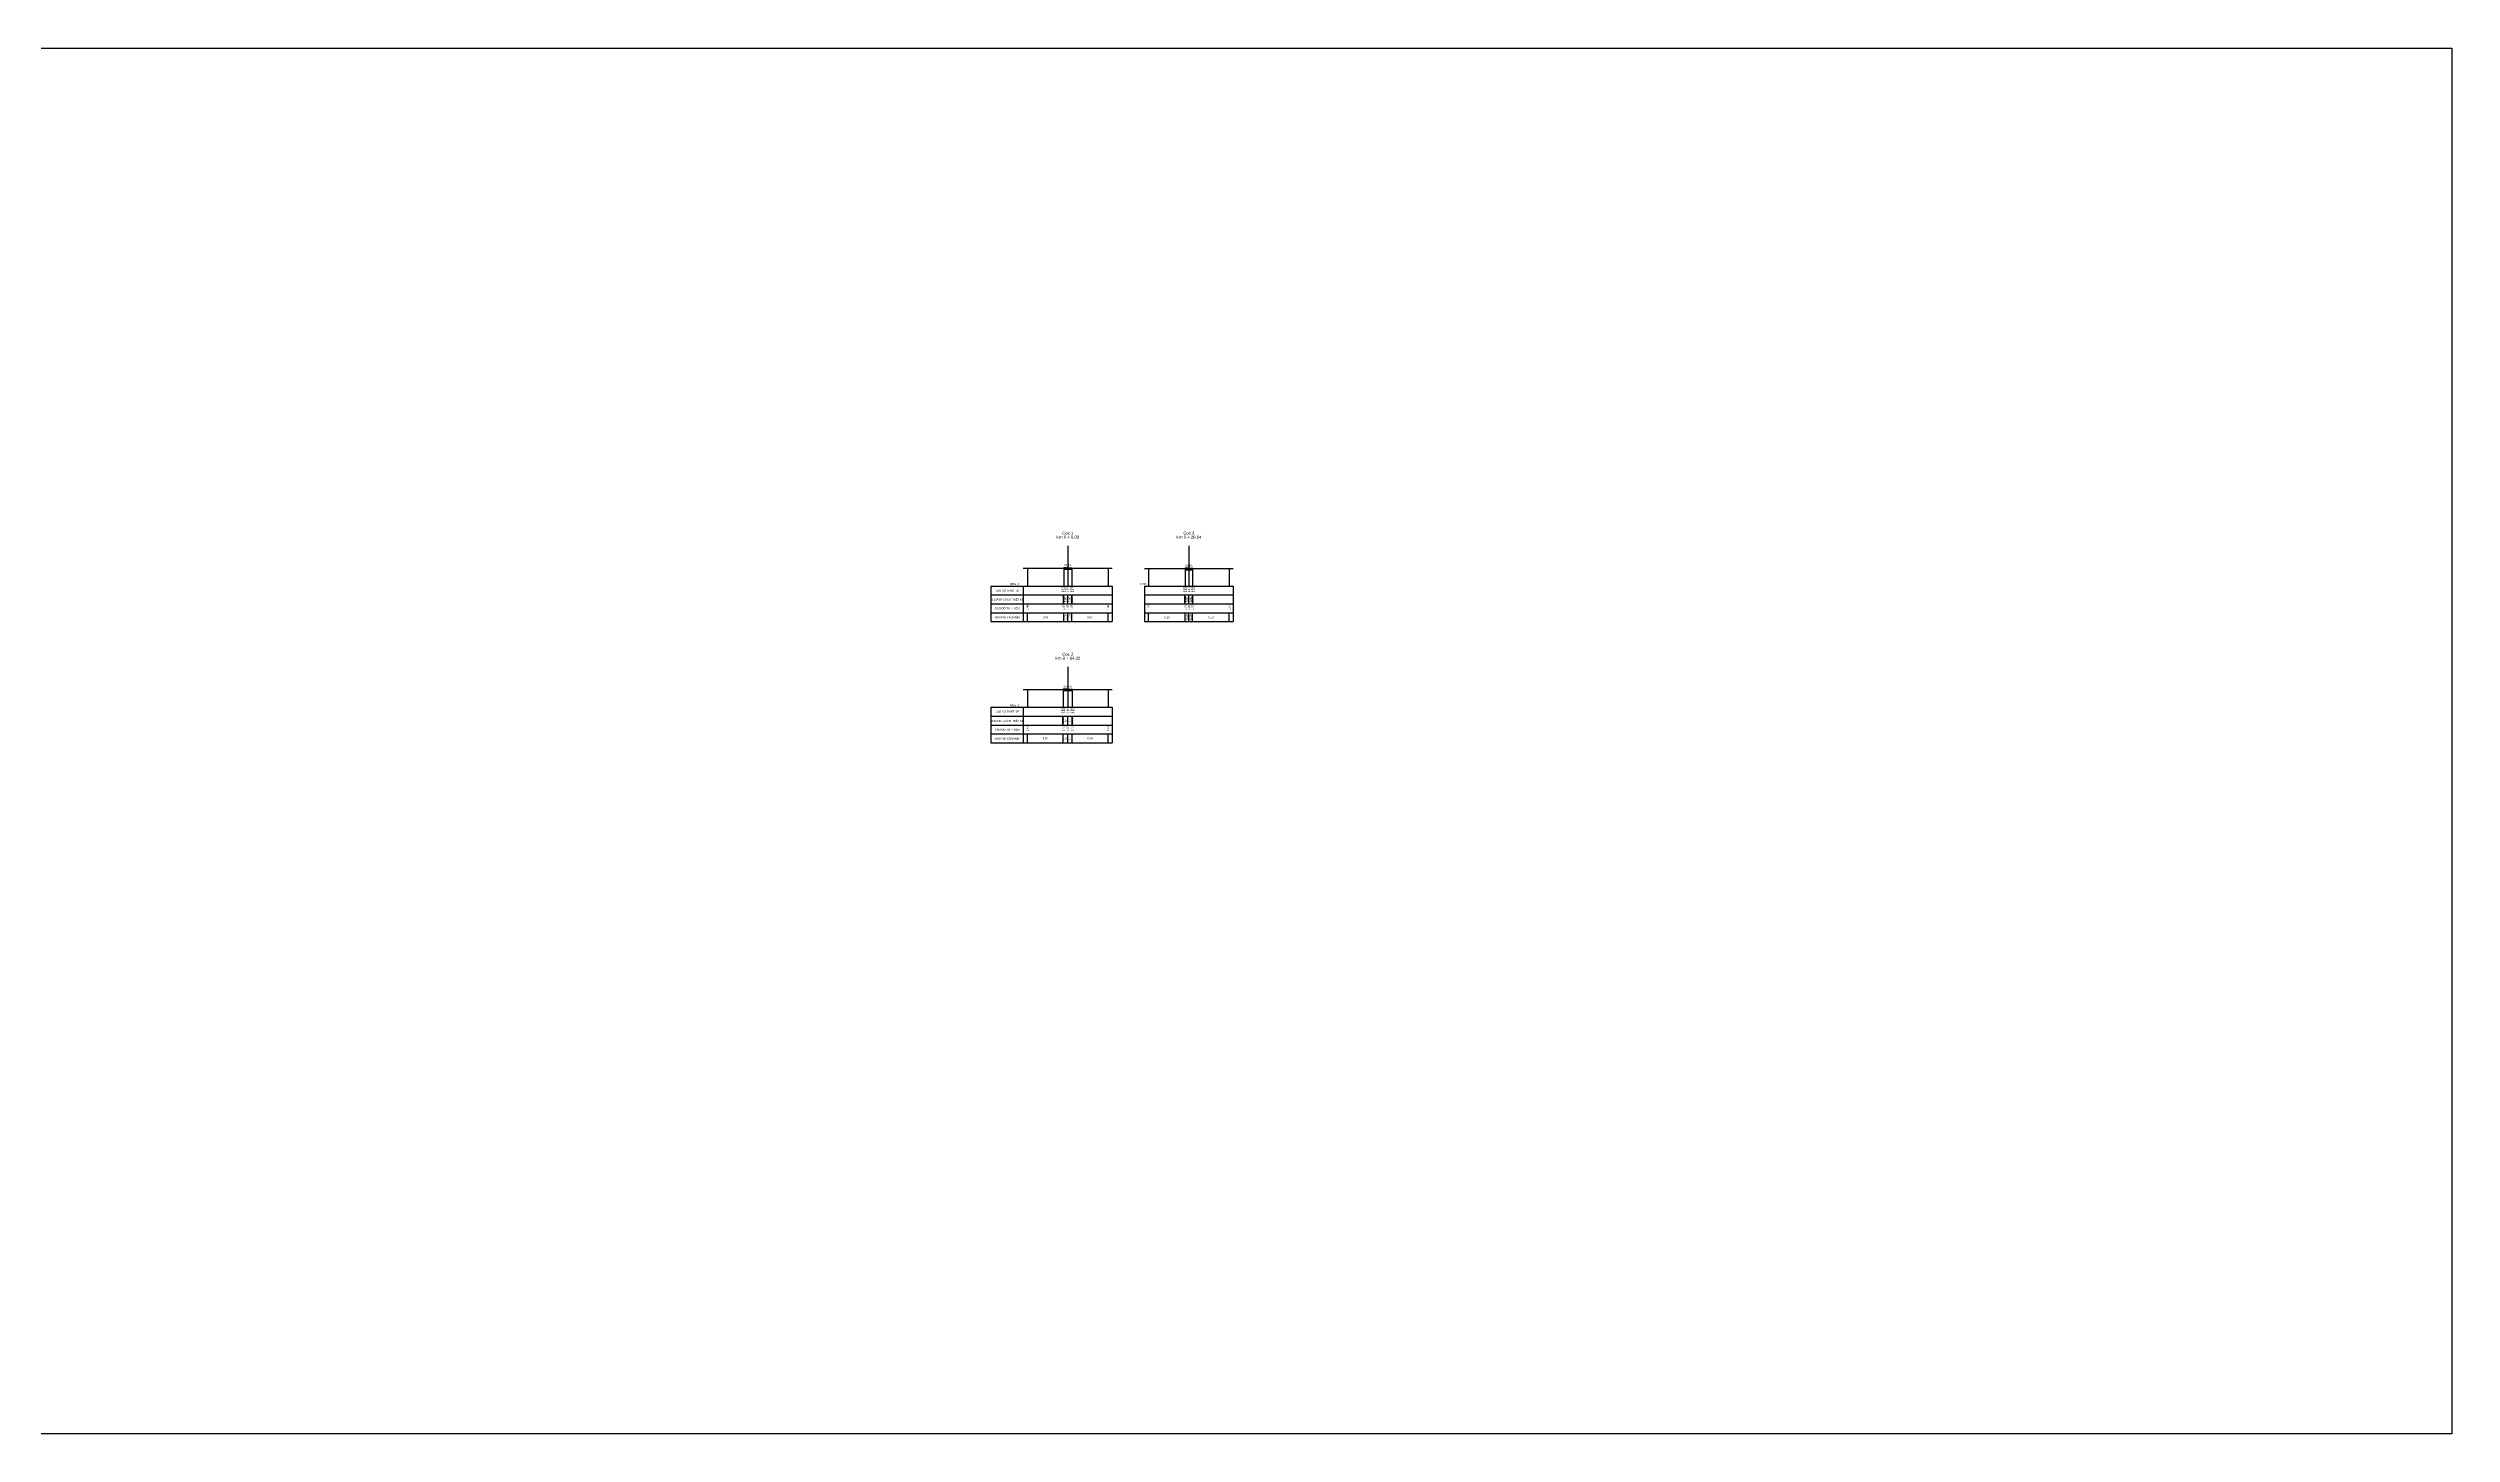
# Model space of a CAD drawing. Header units: inches. Extents: x -261 to 1013, y -2511 to 313.
# Drawn here: x 374 to 969, y -1742 to -1399 of the extents above; entities that cross this region are included whole.
import ezdxf
from ezdxf.enums import TextEntityAlignment as Align

# ---------------------------------------------------------------- set-up
doc = ezdxf.new("R2010")
doc.units = ezdxf.units.IN
doc.header["$MEASUREMENT"] = 0
for name, color, linetype in [('Bang TN tu nhien', 3, 'Continuous'), ('Dien thiet ke TN', 2, 'Continuous'), ('Duong cu', 8, 'Continuous'), ('Duong do thiet ke', 2, 'Continuous'), ('Duong dong trac ngang tu nhien', 9, 'Continuous'), ('Mat duong PD 1', 1, 'Continuous'), ('Taluy', 1, 'Continuous'), ('Trac ngang tu nhien', 3, 'Continuous'), ('TracNgang', 7, 'Continuous')]:
    doc.layers.add(name, color=color, linetype=linetype)
doc.styles.add('BangTN', font='viet buddy.shx', dxfattribs={"width": 0.8})

msp = doc.modelspace()

# ---------------------------------------------------------------- linework, layer by layer
msp.add_lwpolyline([(-221.37, -1398.71), (969.22, -1398.71), (969.22, -1741.83), (-221.37, -1741.83)], close=True)
at = {"layer": 'Bang TN tu nhien', "color": 3}
for p, q in [((626.43, -1521.92), (626.43, -1531.92)), ((656.43, -1521.92), (656.43, -1531.92)), ((607.43, -1531.92), (607.43, -1540.72)), ((607.43, -1531.92), (637.43, -1531.92)), ((607.43, -1534.12), (637.43, -1534.12)), ((615.43, -1531.92), (615.43, -1540.72)), ((637.43, -1531.92), (637.43, -1540.72)), ((645.43, -1531.92), (645.43, -1540.72)), ((645.43, -1531.92), (667.43, -1531.92)), ((645.43, -1534.12), (667.43, -1534.12)), ((667.43, -1531.92), (667.43, -1540.72)), ((607.43, -1536.32), (637.43, -1536.32)), ((607.43, -1538.52), (637.43, -1538.52)), ((607.43, -1540.72), (637.43, -1540.72)), ((645.43, -1536.32), (667.43, -1536.32)), ((645.43, -1538.52), (667.43, -1538.52)), ((645.43, -1540.72), (667.43, -1540.72)), ((626.43, -1551.92), (626.43, -1561.92)), ((607.43, -1561.92), (607.43, -1570.72)), ((607.43, -1561.92), (637.43, -1561.92)), ((607.43, -1564.12), (637.43, -1564.12)), ((615.43, -1561.92), (615.43, -1570.72)), ((637.43, -1561.92), (637.43, -1570.72)), ((607.43, -1566.32), (637.43, -1566.32)), ((607.43, -1568.52), (637.43, -1568.52)), ((607.43, -1570.72), (637.43, -1570.72))]:
    msp.add_line(p, q, dxfattribs=at)
at = {"layer": 'Dien thiet ke TN'}
for p, q in [((625.43, -1527.38), (625.43, -1531.92)), ((625.43, -1527.38), (625.43, -1531.92)), ((625.43, -1527.38), (625.43, -1531.92)), ((625.43, -1527.38), (625.43, -1531.92)), ((625.43, -1527.38), (625.43, -1531.92)), ((626.43, -1527.4), (626.43, -1531.92)), ((626.43, -1527.4), (626.43, -1531.92)), ((627.43, -1527.38), (627.43, -1531.92)), ((627.43, -1527.38), (627.43, -1531.92)), ((627.43, -1527.38), (627.43, -1531.92)), ((627.43, -1527.38), (627.43, -1531.92)), ((627.43, -1527.38), (627.43, -1531.92)), ((655.53, -1527.5), (655.53, -1531.92)), ((655.53, -1527.5), (655.53, -1531.92)), ((655.53, -1527.5), (655.53, -1531.92)), ((655.53, -1527.5), (655.53, -1531.92)), ((655.53, -1527.5), (655.53, -1531.92)), ((656.43, -1527.52), (656.43, -1531.92)), ((656.43, -1527.52), (656.43, -1531.92)), ((657.33, -1527.5), (657.33, -1531.92)), ((657.33, -1527.5), (657.33, -1531.92)), ((657.33, -1527.5), (657.33, -1531.92)), ((657.33, -1527.5), (657.33, -1531.92)), ((657.33, -1527.5), (657.33, -1531.92)), ((625.33, -1557.44), (625.33, -1561.92)), ((625.33, -1557.44), (625.33, -1561.92)), ((625.33, -1557.44), (625.33, -1561.92)), ((625.33, -1557.44), (625.33, -1561.92)), ((625.33, -1557.44), (625.33, -1561.92)), ((626.43, -1557.46), (626.43, -1561.92)), ((626.43, -1557.46), (626.43, -1561.92)), ((627.53, -1557.44), (627.53, -1561.92)), ((627.53, -1557.44), (627.53, -1561.92)), ((627.53, -1557.44), (627.53, -1561.92)), ((627.53, -1557.44), (627.53, -1561.92)), ((627.53, -1557.44), (627.53, -1561.92))]:
    msp.add_line(p, q, dxfattribs=at)
at = {"layer": 'Duong cu'}
for points in [[(625.43, -1527.45), (625.43, -1527.74), (626.43, -1527.74), (627.43, -1527.74), (627.43, -1527.45)], [(625.43, -1527.52), (626.43, -1527.52), (627.43, -1527.52)], [(625.43, -1527.62), (626.43, -1527.62), (627.43, -1527.62)], [(655.53, -1527.59), (655.53, -1527.88), (656.43, -1527.96), (657.33, -1527.86), (657.33, -1527.57)], [(655.53, -1527.66), (656.43, -1527.74), (657.33, -1527.64)], [(655.53, -1527.76), (656.43, -1527.84), (657.33, -1527.74)], [(625.33, -1557.5), (625.33, -1557.79), (626.43, -1557.79), (627.53, -1557.79), (627.53, -1557.5)], [(625.33, -1557.57), (626.43, -1557.57), (627.53, -1557.57)], [(625.33, -1557.67), (626.43, -1557.67), (627.53, -1557.67)]]:
    msp.add_lwpolyline(points, dxfattribs=at)
at = {"layer": 'Duong do thiet ke', "color": 1}
for centre in [(626.43, -1527.4), (656.43, -1527.52), (626.43, -1557.46)]:
    msp.add_circle(centre, 0.1, dxfattribs=at)
at = {"layer": 'Duong dong trac ngang tu nhien', "color": 8}
for p, q in [((616.43, -1527.47), (616.43, -1531.92)), ((625.43, -1527.45), (625.43, -1531.92)), ((626.43, -1527.45), (626.43, -1531.92)), ((627.43, -1527.45), (627.43, -1531.92)), ((636.43, -1527.47), (636.43, -1531.92)), ((646.43, -1527.6), (646.43, -1531.92)), ((655.53, -1527.59), (655.53, -1531.92)), ((656.43, -1527.67), (656.43, -1531.92)), ((657.33, -1527.57), (657.33, -1531.92)), ((666.43, -1527.58), (666.43, -1531.92)), ((616.43, -1557.51), (616.43, -1561.92)), ((625.33, -1557.5), (625.33, -1561.92)), ((626.43, -1557.5), (626.43, -1561.92)), ((627.53, -1557.5), (627.53, -1561.92)), ((636.43, -1557.5), (636.43, -1561.92))]:
    msp.add_line(p, q, dxfattribs=at)
at = {"layer": 'Mat duong PD 1'}
for points in [[(626.43, -1527.4), (625.43, -1527.38)], [(626.43, -1527.4), (627.43, -1527.38)], [(656.43, -1527.52), (655.53, -1527.5)], [(656.43, -1527.52), (657.33, -1527.5)], [(626.43, -1557.46), (625.33, -1557.44)], [(626.43, -1557.46), (627.53, -1557.44)]]:
    msp.add_lwpolyline(points, dxfattribs=at)
at = {"layer": 'Taluy'}
for points in [[(625.43, -1527.38), (625.36, -1527.45), (625.36, -1527.45)], [(627.43, -1527.38), (627.5, -1527.45), (627.5, -1527.45)], [(655.53, -1527.5), (655.44, -1527.59), (655.44, -1527.59)], [(657.33, -1527.5), (657.39, -1527.57), (657.39, -1527.57)], [(625.33, -1557.44), (625.26, -1557.5), (625.26, -1557.5)], [(627.53, -1557.44), (627.59, -1557.5), (627.59, -1557.5)]]:
    msp.add_lwpolyline(points, dxfattribs=at)
at = {"layer": 'Trac ngang tu nhien', "color": 3}
for points in [[(615.43, -1527.47), (616.43, -1527.47), (625.43, -1527.45), (626.43, -1527.45), (627.43, -1527.45), (636.43, -1527.47), (637.43, -1527.47)], [(645.43, -1527.6), (646.43, -1527.6), (655.53, -1527.59), (656.43, -1527.67), (657.33, -1527.57), (666.43, -1527.58), (667.43, -1527.58)], [(615.43, -1557.51), (616.43, -1557.51), (625.33, -1557.5), (626.43, -1557.5), (627.53, -1557.5), (636.43, -1557.5), (637.43, -1557.5)]]:
    msp.add_lwpolyline(points, dxfattribs=at)
at = {"layer": 'TracNgang', "color": 2}
for p, q in [((625.36, -1536.32), (625.36, -1534.12)), ((625.43, -1536.32), (625.43, -1534.12)), ((626.43, -1536.32), (626.43, -1534.12)), ((627.43, -1536.32), (627.43, -1534.12)), ((627.5, -1536.32), (627.5, -1534.12)), ((655.44, -1536.32), (655.44, -1534.12)), ((655.53, -1536.32), (655.53, -1534.12)), ((656.43, -1536.32), (656.43, -1534.12)), ((657.33, -1536.32), (657.33, -1534.12)), ((657.39, -1536.32), (657.39, -1534.12)), ((625.26, -1566.32), (625.26, -1564.12)), ((625.33, -1566.32), (625.33, -1564.12)), ((626.43, -1566.32), (626.43, -1564.12)), ((627.53, -1566.32), (627.53, -1564.12)), ((627.59, -1566.32), (627.59, -1564.12))]:
    msp.add_line(p, q, dxfattribs=at)
at = {"layer": 'TracNgang', "color": 3}
for p, q in [((616.43, -1540.72), (616.43, -1538.52)), ((625.43, -1540.72), (625.43, -1538.52)), ((626.43, -1540.72), (626.43, -1538.52)), ((627.43, -1540.72), (627.43, -1538.52)), ((636.43, -1540.72), (636.43, -1538.52)), ((646.43, -1540.72), (646.43, -1538.52)), ((655.53, -1540.72), (655.53, -1538.52)), ((656.43, -1540.72), (656.43, -1538.52)), ((657.33, -1540.72), (657.33, -1538.52)), ((666.43, -1540.72), (666.43, -1538.52)), ((616.43, -1570.72), (616.43, -1568.52)), ((625.33, -1570.72), (625.33, -1568.52)), ((626.43, -1570.72), (626.43, -1568.52)), ((627.53, -1570.72), (627.53, -1568.52)), ((636.43, -1570.72), (636.43, -1568.52))]:
    msp.add_line(p, q, dxfattribs=at)

# ---------------------------------------------------------------- texts
at = {"layer": 'Bang TN tu nhien', "color": 3, "style": 'BangTN', "width": 0.8}
for s, p in [('KHOẢNG CÁCH THIÊT KẾ', (611.43, -1535.22)), ('CAO ĐỘ THIẾT KẾ', (611.43, -1533.02)), ('KHOẢNG CÁCH MIA', (611.43, -1539.62)), ('CAO ĐỘ TỰ NHIÊN', (611.43, -1537.42)), ('KHOẢNG CÁCH THIÊT KẾ', (611.43, -1565.22)), ('CAO ĐỘ THIẾT KẾ', (611.43, -1563.02)), ('KHOẢNG CÁCH MIA', (611.43, -1569.62)), ('CAO ĐỘ TỰ NHIÊN', (611.43, -1567.42))]:
    msp.add_text(s, height=0.5, dxfattribs=at).set_placement(p, align=Align.MIDDLE)
at = {"layer": 'Dien thiet ke TN', "color": 2, "style": 'BangTN', "width": 0.8}
for rotation, p in [(358.85424, (625.93, -1527.14)), (1.14576, (626.92, -1527.14)), (358.85424, (655.98, -1527.26)), (1.14576, (656.87, -1527.26)), (358.85424, (625.88, -1557.2)), (1.14576, (626.97, -1557.2))]:
    msp.add_text('2%', height=0.5, rotation=rotation, dxfattribs=at).set_placement(p, align=Align.BOTTOM_CENTER)
at = {"layer": 'Trac ngang tu nhien', "color": 3, "style": 'BangTN'}
for s, p in [('Km 0 + 0.00', (626.43, -1520.17)), ('Cọc 1', (626.43, -1519.17)), ('Km 0 + 28.64', (656.43, -1520.17)), ('Cọc 3', (656.43, -1519.17)), ('Km 0 + 14.32', (626.43, -1550.17)), ('Cọc 2', (626.43, -1549.17))]:
    msp.add_text(s, height=0.75, dxfattribs=at).set_placement(p, align=Align.CENTER)
at = {"layer": 'Trac ngang tu nhien', "color": 3, "char_height": 0.5, "style": 'BangTN'}
for insert, attachment_point in [((614.43, -1531.67), 9), ((644.43, -1531.67), 7), ((614.43, -1561.67), 9)]:
    msp.add_mtext('MSS -3', dxfattribs=dict(at, insert=insert, attachment_point=attachment_point))
at = {"layer": 'TracNgang', "color": 2, "style": 'BangTN', "width": 0.8}
for s, p in [('1.47', (625.14, -1532.17)), ('1.54', (625.64, -1532.17)), ('1.52', (626.43, -1532.17)), ('1.54', (627.21, -1532.17)), ('1.47', (627.71, -1532.17)), ('1.33', (655.23, -1532.17)), ('1.42', (655.73, -1532.17)), ('1.40', (656.43, -1532.17)), ('1.42', (657.11, -1532.17)), ('1.35', (657.61, -1532.17)), ('1.42', (625.04, -1562.17)), ('1.48', (625.54, -1562.17)), ('1.46', (626.43, -1562.17)), ('1.48', (627.31, -1562.17)), ('1.42', (627.81, -1562.17))]:
    msp.add_text(s, height=0.5, rotation=90, dxfattribs=at).set_placement(p, align=Align.MIDDLE_RIGHT)
for s, p in [('0.07', (625.39, -1535.22)), ('1.00', (625.93, -1535.22)), ('1.00', (626.93, -1535.22)), ('0.07', (627.46, -1535.22)), ('0.09', (655.48, -1535.22)), ('0.90', (655.98, -1535.22)), ('0.90', (656.87, -1535.22)), ('0.07', (657.37, -1535.22)), ('0.06', (625.29, -1565.22)), ('0.06', (627.56, -1565.22))]:
    msp.add_text(s, height=0.5, rotation=90, dxfattribs=at).set_placement(p, align=Align.MIDDLE)
at = {"layer": 'TracNgang', "color": 3, "style": 'BangTN', "width": 0.8}
for s, p in [('1.46', (616.43, -1536.57)), ('1.47', (625.43, -1536.57)), ('1.47', (626.43, -1536.57)), ('1.47', (627.43, -1536.57)), ('1.46', (636.43, -1536.57)), ('1.32', (646.43, -1536.57)), ('1.33', (655.53, -1536.57)), ('1.25', (656.43, -1536.57)), ('1.35', (657.33, -1536.57)), ('1.34', (666.43, -1536.57)), ('1.41', (616.43, -1566.57)), ('1.42', (625.33, -1566.57)), ('1.42', (626.43, -1566.57)), ('1.42', (627.53, -1566.57)), ('1.43', (636.43, -1566.57))]:
    msp.add_text(s, height=0.5, rotation=90, dxfattribs=at).set_placement(p, align=Align.MIDDLE_RIGHT)
for s, p in [('9.00', (620.93, -1539.62)), ('9.00', (631.93, -1539.62)), ('9.10', (650.98, -1539.62)), ('9.10', (661.88, -1539.62)), ('8.90', (620.88, -1569.62)), ('1.10', (625.88, -1569.62)), ('1.10', (626.98, -1569.62)), ('8.90', (631.98, -1569.62))]:
    msp.add_text(s, height=0.5, dxfattribs=at).set_placement(p, align=Align.MIDDLE)
for s, p in [('1.00', (625.93, -1539.62)), ('1.00', (626.93, -1539.62)), ('0.90', (655.98, -1539.62)), ('0.90', (656.88, -1539.62))]:
    msp.add_text(s, height=0.5, rotation=90, dxfattribs=at).set_placement(p, align=Align.MIDDLE)
at = {"layer": 'TracNgang', "color": 2, "style": 'BangTN', "width": 0.8}
for p in [(625.88, -1565.22), (626.98, -1565.22)]:
    msp.add_text('1.10', height=0.5, dxfattribs=at).set_placement(p, align=Align.MIDDLE)

doc.saveas('drawing.dxf')
